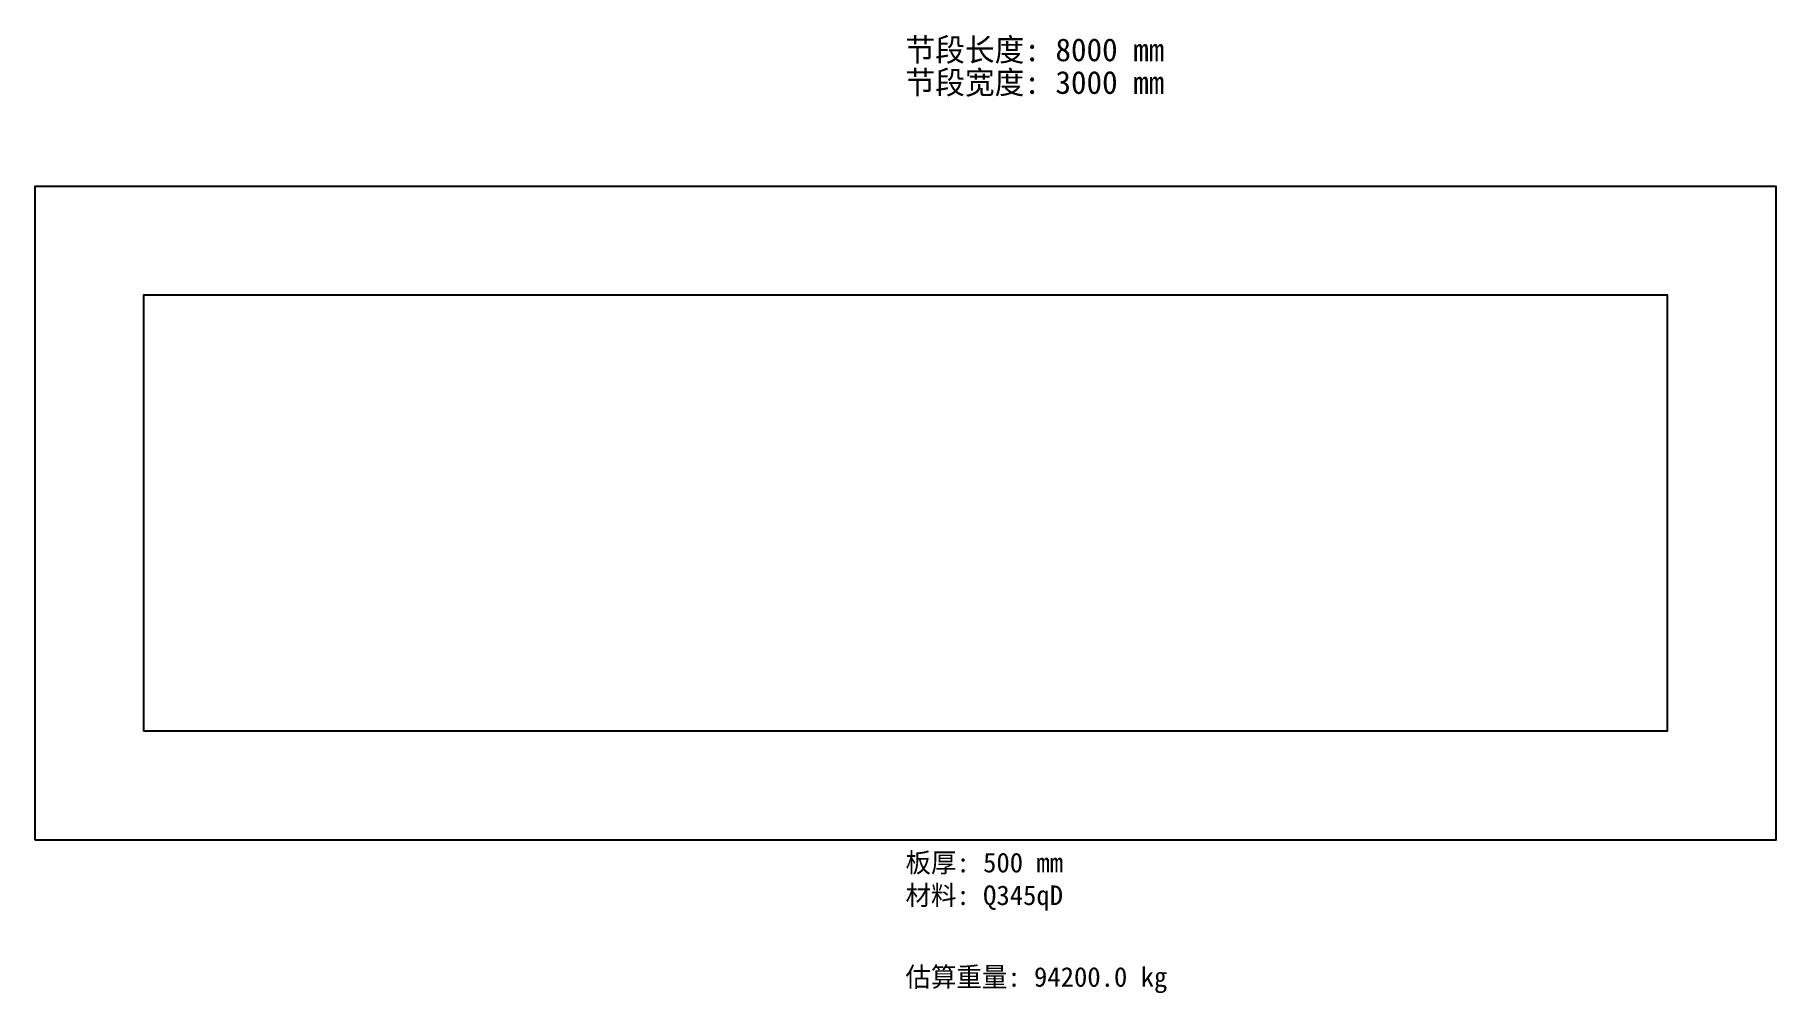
# Model space of a CAD drawing. Header units: millimetres. Extents: x 0 to 8000, y -705 to 3696.
import ezdxf

# ---------------------------------------------------------------- set-up
doc = ezdxf.new("R2010")
doc.units = ezdxf.units.MM
doc.layers.add('轮廓线', color=7, linetype='Continuous')

msp = doc.modelspace()

# ---------------------------------------------------------------- linework, layer by layer
at = {"layer": '轮廓线'}
for points in [[(0, 0), (8000, 0), (8000, 3000), (0, 3000), (0, 0)], [(500, 500), (7500, 500), (7500, 2500), (500, 2500), (500, 500)]]:
    msp.add_lwpolyline(points, close=True, dxfattribs=at)

# ---------------------------------------------------------------- texts
for s, height, p in [('节段长度: 8000 mm', 105, (4000, 3575)), ('节段宽度: 3000 mm', 105, (4000, 3425)), ('板厚: 500 mm', 90, (4000, -150)), ('材料: Q345qD', 90, (4000, -300)), ('估算重量: 94200.0 kg', 90, (4000, -675))]:
    msp.add_text(s, height=height).set_placement(p)

doc.saveas('drawing.dxf')
